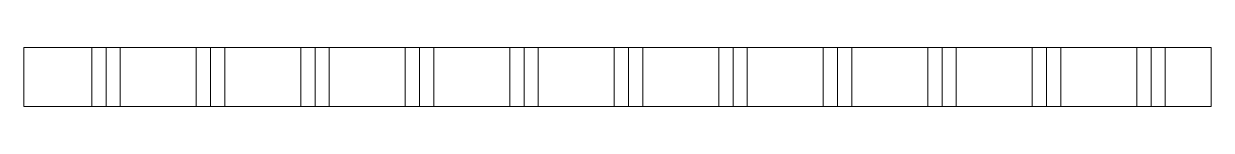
# Model space of a CAD drawing. Header units: metres. Extents: x 0 to 250, y 0 to 13.
import ezdxf

# ---------------------------------------------------------------- set-up
doc = ezdxf.new("R2010")
doc.units = ezdxf.units.M
doc.layers.add('A-DETL-GENF', color=92, linetype='Continuous', lineweight=18)

# ---------------------------------------------------------------- blocks, each defined once
blk = doc.blocks.new('42 gipsplaat - D12_5-3885045-00_0 Basismaterialen')
at = {"layer": 'A-DETL-GENF', "lineweight": 13}
h = blk.add_hatch(dxfattribs=at)
h.set_pattern_fill('FP_733', color=256, style=0, pattern_type=2)
h.set_pattern_definition([(90, (13214.317, 1802.04), (-22, 1e-15), []), (90, (13217.317, 1802.04), (-22, 1e-15), []), (90, (13220.317, 1802.04), (-22, 1e-15), [])])
h.paths.add_polyline_path([(250, 0), (250, 12.5), (0, 12.5), (0, 0), (11.12, 0)])
for p, q in [((250, 12.5), (0, 12.5)), ((0, 12.5), (0, 0)), ((250, 0), (250, 12.5)), ((0, 0), (250, 0))]:
    blk.add_line(p, q, dxfattribs=at)

msp = doc.modelspace()

# ---------------------------------------------------------------- block references
msp.add_blockref('42 gipsplaat - D12_5-3885045-00_0 Basismaterialen', (0, 0))

doc.saveas('drawing.dxf')
